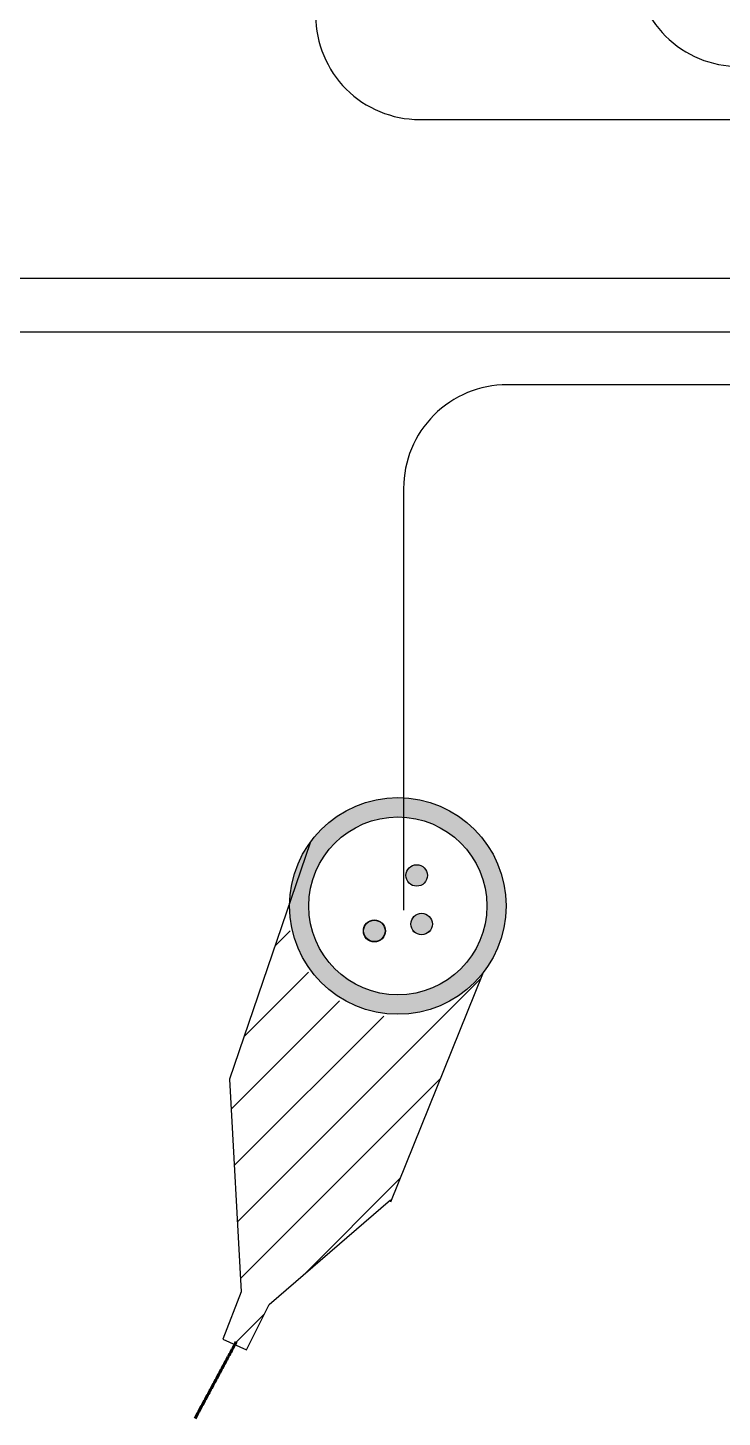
# Model space of a CAD drawing. Header units: millimetres. Extents: x 88 to 97873, y 32 to 55088.
# Drawn here: x 47465 to 47727, y 4339 to 4862 of the extents above; entities that cross this region are included whole.
import ezdxf

# ---------------------------------------------------------------- set-up
doc = ezdxf.new("R2010")
doc.units = ezdxf.units.MM
doc.header["$LTSCALE"] = 0.3
doc.layers.add('FICHAS_XLR', color=7, linetype='Continuous')

msp = doc.modelspace()

# ---------------------------------------------------------------- hatches: boundary and pattern name
at = {"true_color": 0x136734}
h = msp.add_hatch(dxfattribs=at)
h.set_pattern_fill('ANSI31', color=116, scale=5)
h.set_pattern_definition([(45, (283.281, 32.013), (-11.22532, 11.22532), [])])
h.paths.add_polyline_path([(47636.69, 4505.76, -0.719587), (47563.4, 4530.67), (47541.39, 4466.11), (47545.81, 4386.06), (47538.9, 4368.2), (47547.77, 4364.18), (47556.32, 4381.26), (47602.54, 4421.1)])
at = {"layer": 'FICHAS_XLR', "true_color": 0x136734}
h = msp.add_hatch(color=116, dxfattribs=at)
h.dxf.hatch_style = 1
h.paths.add_polyline_path([(47564, 4531.46, 1), (47645.64, 4531.46, 1)])
h.paths.add_polyline_path([(47638.37, 4531.46, -1), (47571.27, 4531.46, -1)], flags=16)
h.paths.add_polyline_path([(47615.97, 4542.95, -1), (47607.87, 4542.95, -1)], flags=0)
h.paths.add_polyline_path([(47617.84, 4524.63, -1), (47609.73, 4524.63, -1)], flags=0)
h.paths.add_polyline_path([(47600.02, 4522.05, -1), (47591.92, 4522.05, -1)], flags=0)
h = msp.add_hatch(color=116, dxfattribs=at)
h.dxf.hatch_style = 1
h.paths.add_polyline_path([(47617.84, 4524.63, 1), (47609.73, 4524.63, 1)])
h.paths.add_polyline_path([(47615.97, 4542.95, 1), (47607.87, 4542.95, 1)])
h.paths.add_polyline_path([(47591.83, 4522.05, 1), (47600.11, 4522.05, 1)])

# ---------------------------------------------------------------- linework, layer by layer
at = {"color": 116, "true_color": 0x136734}
msp.add_line((47636.69, 4505.76), (47602.03, 4419.84), dxfattribs=at)
for points in [[(47153.99, 5889.8), (47153.99, 5834.84, 0.414214), (47193.06, 5795.77), (47655.21, 5795.77, -0.414214), (47694.28, 5756.7), (47694.28, 4886.98, 0.414214), (47733.35, 4847.91), (48461.31, 4847.91, 0.328228), (48498.61, 4875.35, 0.328228)], [(47159.93, 5535.31), (47280.3, 5535.31), (47534.84, 5535.31, -0.414214), (47573.91, 5496.24), (47573.91, 4866.98, 0.414214), (47612.98, 4827.91), (48508.88, 4827.91, 0.386826), (48547.77, 4863.3, 0.386826)], [(48190.6, 4607.91), (48190.6, 4688.84, 0.414214), (48151.53, 4727.91), (47646.04, 4727.91, 0.414214), (47606.97, 4688.84), (47606.97, 4529.87)]]:
    msp.add_lwpolyline(points, format="xyb", dxfattribs=at)
at = {"color": 30}
msp.add_lwpolyline([(47411.52, 4524.97), (47411.52, 4708.84, -0.414214), (47450.59, 4747.91), (48797.22, 4747.91, 0.414214), (48836.29, 4786.98), (48836.29, 4857.03)], format="xyb", dxfattribs=at)
at = {"color": 1}
msp.add_lwpolyline([(48755.74, 4844.25), (48755.74, 4806.98, -0.414214), (48716.67, 4767.91), (47246.56, 4767.91, 0.414214), (47207.49, 4728.84), (47207.49, 4510.7)], format="xyb", dxfattribs=at)
at = {"color": 116, "true_color": 0x136734}
msp.add_lwpolyline([(47571.79, 4555.29), (47541.39, 4466.11), (47545.81, 4386.06), (47538.9, 4368.2), (47547.77, 4364.18), (47556.32, 4381.26), (47602, 4420.64)], dxfattribs=at)
at = {"color": 116, "lineweight": 60, "true_color": 0x136734}
msp.add_lwpolyline([(47528.39, 4338.3), (47528.67, 4338.81), (47528.94, 4339.32), (47529.22, 4339.82), (47529.5, 4340.33), (47529.77, 4340.85), (47530.05, 4341.36), (47530.33, 4341.87), (47530.61, 4342.38), (47530.88, 4342.9), (47531.16, 4343.42), (47531.44, 4343.93), (47531.72, 4344.45), (47532, 4344.97), (47532.28, 4345.49), (47532.56, 4346.01), (47532.85, 4346.53), (47533.13, 4347.06), (47533.41, 4347.58), (47533.69, 4348.11), (47533.98, 4348.63), (47534.26, 4349.16), (47534.55, 4349.69), (47534.83, 4350.22), (47535.12, 4350.75), (47535.4, 4351.28), (47535.69, 4351.81), (47535.98, 4352.35), (47536.27, 4352.88), (47536.55, 4353.42), (47536.84, 4353.95), (47537.13, 4354.49), (47537.42, 4355.03), (47537.71, 4355.57), (47538, 4356.11), (47538.29, 4356.66), (47538.59, 4357.2), (47538.88, 4357.74), (47539.17, 4358.29), (47539.46, 4358.84), (47539.76, 4359.38), (47540.05, 4359.93), (47540.35, 4360.48), (47540.64, 4361.03), (47540.94, 4361.58), (47541.24, 4362.14), (47541.54, 4362.69), (47541.83, 4363.25), (47542.13, 4363.8), (47542.43, 4364.36), (47542.73, 4364.92), (47543.03, 4365.48), (47543.33, 4366.04), (47543.63, 4366.6), (47543.94, 4367.17)], dxfattribs=at)
at = {"layer": 'FICHAS_XLR', "color": 116, "true_color": 0x136734}
for centre, radius in [((47604.82, 4531.46), 40.82), ((47604.82, 4531.46), 33.55), ((47611.92, 4542.95), 4.05), ((47595.97, 4522.05), 4.14), ((47595.97, 4522.05), 4.05), ((47613.78, 4524.63), 4.06), ((47613.78, 4524.63), 4.05)]:
    msp.add_circle(centre, radius, dxfattribs=at)

doc.saveas('drawing.dxf')
